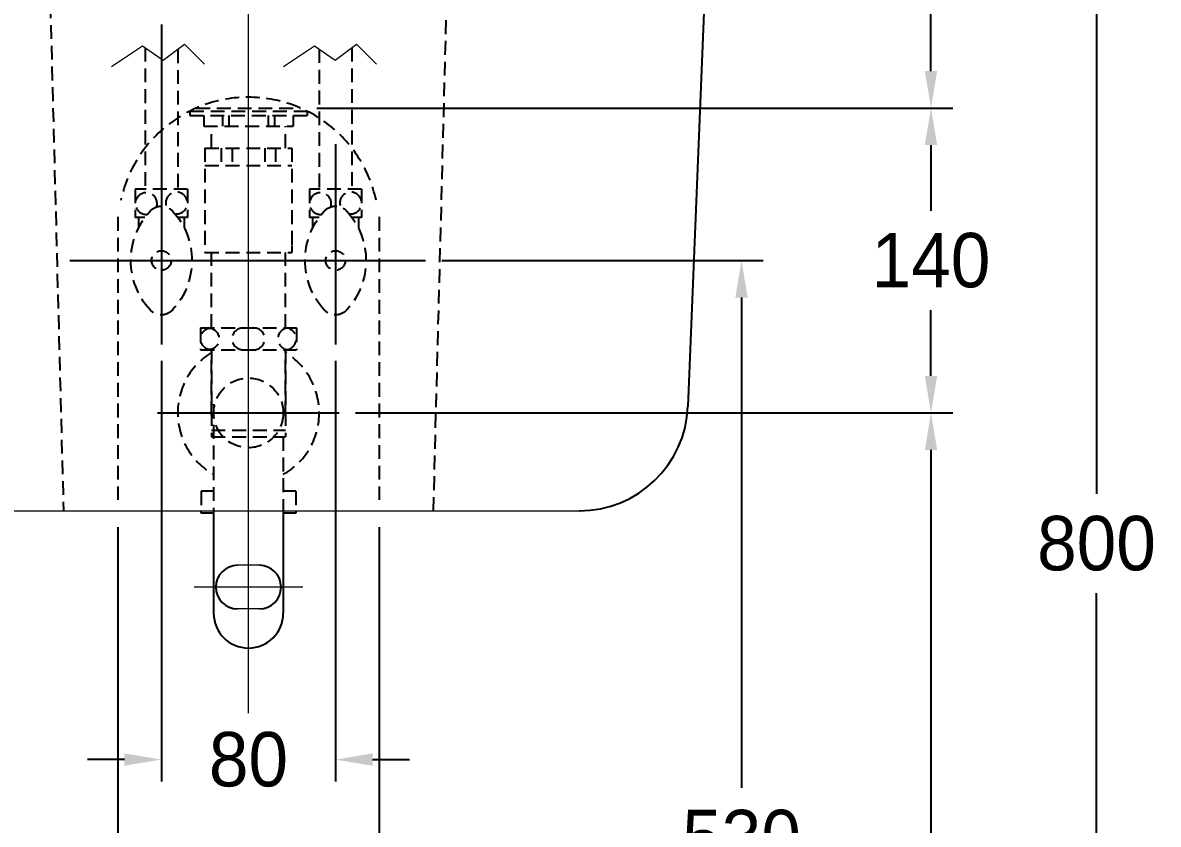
# Model space of a CAD drawing. Header units: millimetres. Extents: x 0 to 1800, y -67 to 2530.
# Drawn here: x 350 to 872, y 399 to 767 of the extents above; entities that cross this region are included whole.
import ezdxf
from ezdxf.lldxf.tags import DXFTag

# ---------------------------------------------------------------- set-up
doc = ezdxf.new("R2010")
doc.units = ezdxf.units.MM
doc.linetypes.add('DASHED2', pattern=[9.525, 6.35, -3.175])
doc.layers.get('Defpoints').update_dxf_attribs({"color": 1})
for name, color, linetype in [('내부선 및 부속', 4, 'Continuous'), ('외형선', 3, 'Continuous'), ('점선', 6, 'DASHED2'), ('중심선', 1, 'DASHED')]:
    doc.layers.add(name, color=color, linetype=linetype)
doc.styles.add('____', font='')
doc.styles.get('____').set_extended_font_data('굴림')
tags = doc.linetypes.add('DASHDOT', pattern=[70, 31, -13, 13, -13]).pattern_tags.tags
tags[10:11] = [DXFTag(74, 4), DXFTag(75, 0), DXFTag(340, '0'), DXFTag(46, 0.0), DXFTag(50, 0.0), DXFTag(44, 0.0), DXFTag(45, 0.0)]
tags[8:9] = [DXFTag(74, 4), DXFTag(75, 0), DXFTag(340, '0'), DXFTag(46, 0.0), DXFTag(50, 0.0), DXFTag(44, 0.0), DXFTag(45, 0.0)]
tags[6:7] = [DXFTag(74, 4), DXFTag(75, 0), DXFTag(340, '0'), DXFTag(46, 0.0), DXFTag(50, 0.0), DXFTag(44, 0.0), DXFTag(45, 0.0)]
tags[4:5] = [DXFTag(74, 4), DXFTag(75, 0), DXFTag(340, '0'), DXFTag(46, 0.0), DXFTag(50, 0.0), DXFTag(44, 0.0), DXFTag(45, 0.0)]
tags = doc.linetypes.add('DASHED', pattern=[25.72, 12.86, -12.86]).pattern_tags.tags
tags[6:7] = [DXFTag(74, 4), DXFTag(75, 0), DXFTag(340, '0'), DXFTag(46, 0.0), DXFTag(50, 0.0), DXFTag(44, 0.0), DXFTag(45, 0.0)]
tags[4:5] = [DXFTag(74, 4), DXFTag(75, 0), DXFTag(340, '0'), DXFTag(46, 0.0), DXFTag(50, 0.0), DXFTag(44, 0.0), DXFTag(45, 0.0)]
doc.dimstyles.new('MSADIM', dxfattribs={"dimtxt": 33, "dimasz": 17, "dimexe": 10, "dimexo": 7.5, "dimgap": 10, "dimtad": 0, "dimtih": 1, "dimtoh": 1, "dimdec": 0, "dimzin": 1, "dimdsep": 46, "dimtxsty": '____', "dimcen": 11.25, "dimadec": 0, "dimazin": 0, "dimtfac": 1, "dimtdec": 0, "dimtix": 1, "dimtmove": 0, "dimatfit": 3, "dimfxl": 0, "dimtolj": 1, "dimtzin": 1, "dimarcsym": 0})

# ---------------------------------------------------------------- blocks, each defined once
blk = doc.blocks.new('*D17')
at = {"color": 0, "lineweight": -2}
for p, q in [((671.33, 928.09), (777.21, 928.09)), ((767.21, 911.09), (767.21, 850.9)), ((767.21, 745.09), (767.21, 805.27)), ((485.11, 728.09), (777.21, 728.09))]:
    blk.add_line(p, q, dxfattribs=at)
at = {"color": 0}
for points in [[(764.37, 911.09), (770.04, 911.09), (767.21, 928.09)], [(764.37, 745.09), (770.04, 745.09), (767.21, 728.09)]]:
    blk.add_solid(points, dxfattribs=at)
at = {"layer": 'Defpoints', "color": 0}
for p in [(663.83, 928.09), (767.21, 928.09), (477.61, 728.09)]:
    blk.add_point(p, dxfattribs=at)
at = {"color": 0, "insert": (767.21, 828.09), "char_height": 25, "attachment_point": 5, "style": '____'}
blk.add_mtext('\\A1;200', dxfattribs=at)
blk = doc.blocks.new('*D18')
at = {"color": 0, "lineweight": -2}
for p, q in [((485.11, 728.09), (777.21, 728.09)), ((767.21, 711.09), (767.21, 680.94)), ((767.21, 605.09), (767.21, 635.24)), ((502.88, 588.09), (777.21, 588.09))]:
    blk.add_line(p, q, dxfattribs=at)
at = {"color": 0}
for points in [[(764.37, 711.09), (770.04, 711.09), (767.21, 728.09)], [(764.37, 605.09), (770.04, 605.09), (767.21, 588.09)]]:
    blk.add_solid(points, dxfattribs=at)
at = {"layer": 'Defpoints', "color": 0}
for p in [(477.61, 728.09), (495.38, 588.09), (767.21, 588.09)]:
    blk.add_point(p, dxfattribs=at)
at = {"color": 0, "insert": (767.21, 658.09), "char_height": 25, "attachment_point": 5, "style": '____'}
blk.add_mtext('\\A1;140', dxfattribs=at)
blk = doc.blocks.new('*D13')
at = {"color": 0, "lineweight": -2}
for p, q in [((393.63, 535.59), (393.63, 370.12)), ((513.63, 535.59), (513.63, 370.12)), ((376.63, 380.12), (359.63, 380.12)), ((530.63, 380.12), (547.63, 380.12))]:
    blk.add_line(p, q, dxfattribs=at)
at = {"color": 0}
for points in [[(376.63, 382.95), (376.63, 377.29), (393.63, 380.12)], [(530.63, 382.95), (530.63, 377.29), (513.63, 380.12)]]:
    blk.add_solid(points, dxfattribs=at)
at = {"layer": 'Defpoints', "color": 0}
for p in [(393.63, 543.09), (513.63, 543.09), (513.63, 380.12)]:
    blk.add_point(p, dxfattribs=at)
at = {"color": 0, "insert": (453.63, 380.12), "char_height": 25, "attachment_point": 5, "style": '____'}
blk.add_mtext('\\A1;120', dxfattribs=at)
blk = doc.blocks.new('*D9')
at = {"color": 0, "lineweight": -2}
for p, q in [((542.51, 658.09), (690.16, 658.09)), ((680.16, 641.09), (680.16, 415.9)), ((680.16, 145.09), (680.16, 370.27)), ((562.51, 128.09), (690.16, 128.09))]:
    blk.add_line(p, q, dxfattribs=at)
at = {"color": 0}
for points in [[(677.32, 641.09), (682.99, 641.09), (680.16, 658.09)], [(677.32, 145.09), (682.99, 145.09), (680.16, 128.09)]]:
    blk.add_solid(points, dxfattribs=at)
at = {"layer": 'Defpoints', "color": 0}
for p in [(535.01, 658.09), (555.01, 128.09), (680.16, 128.09)]:
    blk.add_point(p, dxfattribs=at)
at = {"color": 0, "insert": (680.16, 393.09), "char_height": 25, "attachment_point": 5, "style": '____'}
blk.add_mtext('\\A1;530', dxfattribs=at)
blk = doc.blocks.new('*D10')
at = {"color": 0, "lineweight": -2}
for p, q in [((774.71, 588.09), (777.21, 588.09)), ((767.21, 571.09), (767.21, 380.92)), ((767.21, 145.09), (767.21, 335.26)), ((628.83, 128.09), (777.21, 128.09))]:
    blk.add_line(p, q, dxfattribs=at)
at = {"color": 0}
for points in [[(764.37, 571.09), (770.04, 571.09), (767.21, 588.09)], [(764.37, 145.09), (770.04, 145.09), (767.21, 128.09)]]:
    blk.add_solid(points, dxfattribs=at)
at = {"layer": 'Defpoints', "color": 0}
for p in [(767.21, 588.09), (621.33, 128.09), (767.21, 128.09)]:
    blk.add_point(p, dxfattribs=at)
at = {"color": 0, "insert": (767.21, 358.09), "char_height": 25, "attachment_point": 5, "style": '____'}
blk.add_mtext('\\A1;460', dxfattribs=at)
blk = doc.blocks.new('*D11')
at = {"color": 0, "lineweight": -2}
for p, q in [((671.33, 928.09), (853.24, 928.09)), ((843.24, 911.09), (843.24, 550.9)), ((843.24, 145.09), (843.24, 505.27)), ((628.83, 128.09), (853.24, 128.09))]:
    blk.add_line(p, q, dxfattribs=at)
at = {"color": 0}
for points in [[(840.41, 911.09), (846.07, 911.09), (843.24, 928.09)], [(840.41, 145.09), (846.07, 145.09), (843.24, 128.09)]]:
    blk.add_solid(points, dxfattribs=at)
at = {"layer": 'Defpoints', "color": 0}
for p in [(663.83, 928.09), (621.33, 128.09), (843.24, 128.09)]:
    blk.add_point(p, dxfattribs=at)
at = {"color": 0, "insert": (843.24, 528.09), "char_height": 25, "attachment_point": 5, "style": '____'}
blk.add_mtext('\\A1;800', dxfattribs=at)
blk = doc.blocks.new('*D22')
at = {"color": 0, "lineweight": -2}
for p, q in [((413.63, 612.08), (413.63, 418.84)), ((493.63, 612.08), (493.63, 418.84)), ((396.63, 428.84), (379.63, 428.84)), ((510.63, 428.84), (527.63, 428.84))]:
    blk.add_line(p, q, dxfattribs=at)
at = {"color": 0}
for points in [[(396.63, 431.68), (396.63, 426.01), (413.63, 428.84)], [(510.63, 431.68), (510.63, 426.01), (493.63, 428.84)]]:
    blk.add_solid(points, dxfattribs=at)
at = {"layer": 'Defpoints', "color": 0}
for p in [(413.63, 619.58), (493.63, 619.58), (493.63, 428.84)]:
    blk.add_point(p, dxfattribs=at)
at = {"color": 0, "insert": (453.63, 428.84), "char_height": 25, "attachment_point": 5, "style": '____'}
blk.add_mtext('\\A1;80', dxfattribs=at)

msp = doc.modelspace()

# ---------------------------------------------------------------- linework, layer by layer
at = {"layer": '내부선 및 부속'}
for p, q in [((431.88, 542.09), (431.88, 543.09)), ((475.38, 543.09), (475.38, 542.09)), ((437.63, 542.09), (431.88, 542.09)), ((475.38, 542.09), (469.63, 542.09))]:
    msp.add_line(p, q, dxfattribs=at)
at = {"layer": '내부선 및 부속', "lineweight": 18}
for p, q in [((458.63, 518.09), (448.63, 518.09)), ((458.63, 498.09), (448.63, 498.09))]:
    msp.add_line(p, q, dxfattribs=at)
at = {"layer": '내부선 및 부속'}
for points in [[(437.63, 543.09), (437.63, 523.09), (437.63, 496.09)], [(469.63, 543.09), (469.63, 523.09), (469.63, 496.09)]]:
    msp.add_lwpolyline(points, dxfattribs=at)
for centre, radius, start, end in [((448.63, 508.09), 10, 90, 270), ((458.63, 508.09), 10, 270, 90), ((453.63, 496.09), 16, 180, 0)]:
    msp.add_arc(centre, radius, start, end, dxfattribs=at)
at = {"layer": '외형선'}
msp.add_line((668.82, 922.89), (655.55, 591.09), dxfattribs=at)
at = {"layer": '외형선', "linetype": 'Continuous', "lineweight": 18}
msp.add_line((301.67, 543.09), (605.59, 543.09), dxfattribs=at)
at = {"layer": '외형선'}
msp.add_arc((605.59, 593.09), 50, 270, 357.7097, dxfattribs=at)
at = {"layer": '점선'}
for p, q in [((358.63, 928.09), (368.63, 543.09)), ((538.63, 543.09), (548.63, 928.09)), ((406.13, 755.83), (406.13, 690.84)), ((421.13, 755.11), (421.13, 690.84)), ((486.13, 755.16), (486.13, 690.84)), ((501.13, 755.84), (501.13, 690.84)), ((426.63, 726.67), (426.63, 724.75)), ((426.79, 726.75), (480.47, 726.75)), ((429.65, 728.09), (477.61, 728.09)), ((480.63, 726.67), (480.63, 724.75)), ((426.63, 724.75), (480.63, 724.75)), ((433.13, 724.75), (433.13, 719.75)), ((441.63, 724.75), (441.63, 719.75)), ((444.63, 724.75), (444.63, 719.75)), ((462.63, 724.75), (462.63, 719.75)), ((465.63, 724.75), (465.63, 719.75)), ((474.13, 724.75), (474.13, 719.75)), ((433.13, 719.75), (474.13, 719.75)), ((436.63, 709.75), (436.63, 719.75)), ((470.63, 709.75), (470.63, 719.75)), ((433.63, 709.75), (433.63, 661.75)), ((433.63, 709.75), (473.63, 709.75)), ((441.13, 709.75), (441.13, 701.75)), ((446.13, 709.75), (446.13, 701.75)), ((461.13, 709.75), (461.13, 701.75)), ((466.13, 709.75), (466.13, 701.75)), ((473.63, 709.75), (473.63, 665)), ((433.63, 701.75), (473.63, 701.75)), ((401.63, 690.84), (401.63, 677.84)), ((425.63, 690.84), (401.63, 690.84)), ((425.63, 690.84), (425.63, 677.84)), ((481.63, 690.84), (481.63, 677.84)), ((505.63, 690.84), (481.63, 690.84)), ((505.63, 690.84), (505.63, 677.84)), ((393.63, 678.09), (393.63, 548.09)), ((406.04, 677.84), (401.63, 677.84)), ((403.13, 677.84), (403.13, 673.03)), ((425.63, 677.84), (421.23, 677.84)), ((424.13, 677.84), (424.13, 673.03)), ((486.04, 677.84), (481.63, 677.84)), ((483.13, 677.84), (483.13, 673.03)), ((505.63, 677.84), (501.23, 677.84)), ((504.13, 677.84), (504.13, 673.03)), ((513.63, 678.09), (513.63, 548.09)), ((473.63, 665), (473.63, 661.75)), ((433.63, 661.75), (473.63, 661.75)), ((436.63, 627.09), (436.63, 661.75)), ((470.63, 627.09), (470.63, 661.75)), ((431.63, 627.09), (475.63, 627.09)), ((431.63, 627.09), (431.63, 617.09)), ((475.63, 627.09), (475.63, 617.09)), ((431.63, 617.09), (475.63, 617.09)), ((436.63, 617.09), (436.63, 577.09)), ((436.63, 587.09), (436.63, 617.09)), ((470.63, 617.09), (470.63, 577.09)), ((470.63, 587.09), (470.63, 617.09)), ((437.63, 592.09), (437.63, 543.09)), ((436.63, 580.09), (470.63, 580.09)), ((436.63, 577.09), (470.63, 577.09)), ((469.63, 577.09), (469.63, 543.09)), ((431.88, 552.09), (431.88, 543.09)), ((437.63, 552.09), (431.88, 552.09)), ((475.38, 552.09), (469.63, 552.09)), ((475.38, 552.09), (475.38, 543.09))]:
    msp.add_line(p, q, dxfattribs=at)
at = {"layer": '점선', "flags": 128}
for points in [[(408.47, 635.36, -0.388889), (408.47, 680.82)], [(408.47, 680.82, -0.44), (418.79, 680.82)], [(418.79, 680.82, -0.388889), (418.79, 635.36)], [(488.47, 635.36, -0.388889), (488.47, 680.82)], [(488.47, 680.82, -0.44), (498.79, 680.82)], [(498.79, 680.82, -0.388889), (498.79, 635.36)], [(418.79, 635.36, -0.44), (408.47, 635.36)], [(498.79, 635.36, -0.44), (488.47, 635.36)], [(435.88, 617.15, -0.859727), (435.88, 627.03)], [(435.88, 627.03, -0.859727), (435.88, 617.15)]]:
    msp.add_lwpolyline(points, format="xyb", dxfattribs=at)
at = {"layer": '점선'}
for centre, radius in [((413.63, 658.09), 4.5), ((493.63, 658.09), 4.5), ((453.63, 588.09), 16)]:
    msp.add_circle(centre, radius, dxfattribs=at)
for centre, radius, start, end in [((453.63, 673.09), 60, 12.2689, 167.7311), ((406.68, 684.24), 5, 342.5294, 275.1391), ((420.61, 684.49), 5, 261.89, 201.0418), ((486.68, 684.24), 5, 342.5283, 275.1389), ((500.61, 684.49), 5, 261.8872, 201.0441), ((473.63, 678.09), 60, 179.9095, 180), ((451.13, 622.09), 5, 90, 270), ((456.13, 622.09), 5, 270, 90), ((472.13, 622.09), 5, 98.6269, 261.3731), ((470.63, 622.09), 5, 278.6269, 81.3731), ((453.63, 588.09), 32.5, 121.5389, 240.5076), ((453.63, 588.09), 32.5, 299.4924, 58.4611)]:
    msp.add_arc(centre, radius, start, end, dxfattribs=at)
at = {"layer": '중심선', "lineweight": 18}
for p, q in [((453.63, 450.09), (453.62, 1124.74)), ((390.7, 747.27), (404.95, 756.63)), ((404.95, 756.63), (414.44, 750.18)), ((414.44, 750.18), (424.31, 757.46)), ((424.31, 757.46), (433.5, 748.24)), ((469.71, 747.27), (483.96, 756.63)), ((483.96, 756.63), (493.45, 750.18)), ((493.45, 750.18), (503.32, 757.46)), ((503.32, 757.46), (512.51, 748.24)), ((478.63, 508.09), (428.63, 508.09))]:
    msp.add_line(p, q, dxfattribs=at)
at = {"layer": '중심선', "linetype": 'DASHDOT'}
for p, q in [((413.63, 766.54), (413.63, 619.58)), ((493.63, 711.54), (493.63, 619.58)), ((371.51, 658.09), (455.01, 658.09)), ((451.51, 658.09), (535.01, 658.09))]:
    msp.add_line(p, q, dxfattribs=at)
at = {"layer": '중심선'}
msp.add_line((411.88, 588.09), (495.38, 588.09), dxfattribs=at)

# ---------------------------------------------------------------- dimensions: what is measured, and where the dimension line sits
for base, p1, p2, picture, middle in [((767.21, 928.09), (477.61, 728.09), (663.83, 928.09), '*D17', (767.21, 828.09)), ((843.24, 128.09), (663.83, 928.09), (621.33, 128.09), '*D11', (843.24, 528.09)), ((767.21, 588.09), (477.61, 728.09), (495.38, 588.09), '*D18', (767.21, 658.09)), ((680.16, 128.09), (535.01, 658.09), (555.01, 128.09), '*D9', (680.16, 393.09)), ((767.21, 128.09), (767.21, 588.09), (621.33, 128.09), '*D10', (767.21, 358.09))]:
    dim = msp.add_linear_dim(base=base, p1=p1, p2=p2, angle=90, dimstyle='MSADIM', override={"dimtxt": 25, "dimtofl": 0})
    dim.commit()
    dim.dimension.update_dxf_attribs({"geometry": picture, "text_midpoint": middle})
for base, p1, p2, picture, middle in [((493.63, 428.84), (413.63, 619.58), (493.63, 619.58), '*D22', (453.63, 428.84)), ((513.63, 380.12), (393.63, 543.09), (513.63, 543.09), '*D13', (453.63, 380.12))]:
    dim = msp.add_linear_dim(base=base, p1=p1, p2=p2, dimstyle='MSADIM', override={"dimtxt": 25, "dimtofl": 0})
    dim.commit()
    dim.dimension.update_dxf_attribs({"geometry": picture, "text_midpoint": middle})

doc.saveas('drawing.dxf')
